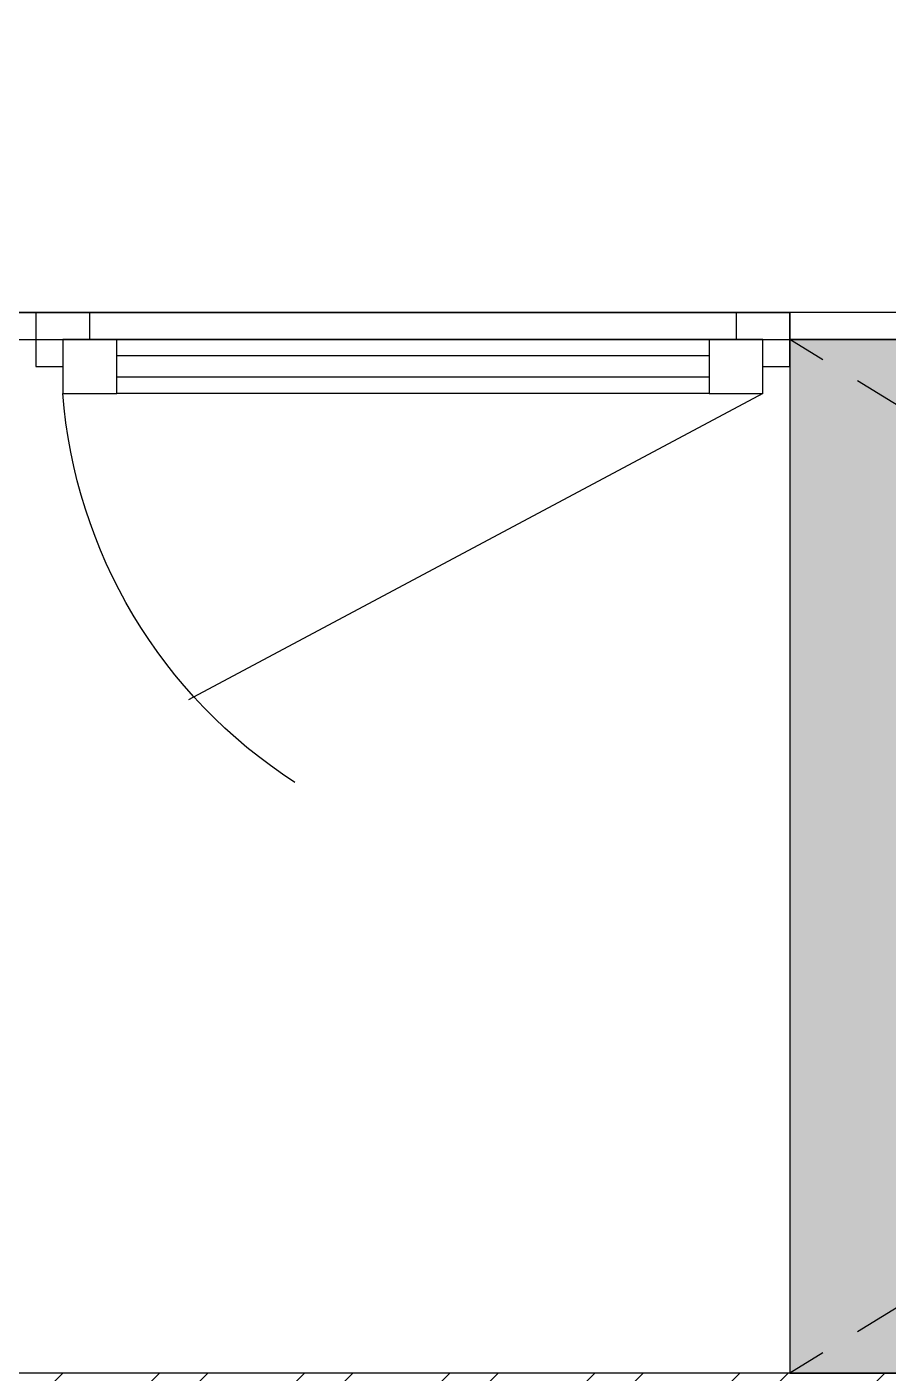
# Model space of a CAD drawing. Header units: millimetres. Extents: x -2842 to 18480, y -2414 to 14540.
# Drawn here: x 6037 to 6836, y 230 to 1480 of the extents above; entities that cross this region are included whole.
import ezdxf

# ---------------------------------------------------------------- set-up
doc = ezdxf.new("R2010")
doc.units = ezdxf.units.MM
doc.header["$LTSCALE"] = 150
doc.linetypes.add('DASHED', pattern=[0.75, 0.5, -0.25])
doc.linetypes.add('HIDDEN', pattern=[0])
for name, color, linetype in [('ad-Elevation 10', 8, 'Continuous'), ('ad-Furniture', 8, 'Continuous'), ('ad-Toilet fixtures', 8, 'Continuous'), ('ad-Wall', 240, 'Continuous'), ('ad-Wall hatch', 8, 'Continuous')]:
    doc.layers.add(name, color=color, linetype=linetype)
doc.layers.add('ad-Glass Sectionline', color=140, linetype='Continuous', true_color=0x00bfff)

# ---------------------------------------------------------------- blocks, each defined once
blk = doc.blocks.new('A$Cfbd26d3a')
at = {"transparency": 33554559}
h = blk.add_hatch(color=256, dxfattribs=at)
h.dxf.hatch_style = 1
h.set_gradient(color1=(153, 204, 0), color2=(63, 127, 0), name='INVSPHERICAL')
h.paths.add_polyline_path([(0, 960), (-1565, 960), (-1565, 0), (0, 0)])
at = {"layer": 'ad-Elevation 10', "linetype": 'DASHED'}
for points in [[(0, 0), (-1565, 960)], [(0, 960), (-1565, 0)]]:
    blk.add_lwpolyline(points, dxfattribs=at)
at = {"layer": 'ad-Toilet fixtures'}
blk.add_lwpolyline([(0, 960), (-1565, 960), (-1565, 0), (0, 0)], close=True, dxfattribs=at)
blk = doc.blocks.new('$ZCDB_AUDIT_GENERATED_C85C')
at = {"color": 8}
for points in [[(675, 75), (141.8, 359.5)], [(625, 75), (75, 75)], [(50, 25), (50, 0), (0, 0), (0, 50), (25, 50)], [(675, 50), (700, 50), (700, 0), (650, 0), (650, 25)], [(625, 25), (75, 25)], [(700, 0), (0, 0)]]:
    blk.add_lwpolyline(points, dxfattribs=at)
for points in [[(75, 25), (25, 25), (25, 75), (75, 75)], [(675, 25), (625, 25), (625, 75), (675, 75)]]:
    blk.add_lwpolyline(points, close=True, dxfattribs=at)
at = {"color": 140}
for points in [[(625, 60), (75, 60)], [(625, 40), (75, 40)]]:
    blk.add_lwpolyline(points, dxfattribs=at)
at = {"color": 8, "linetype": 'HIDDEN'}
blk.add_arc((497.1, 38.3), 473.6, 122.8151, 175.5591, dxfattribs=at)
blk = doc.blocks.new('*U52')
blk.add_blockref('$ZCDB_AUDIT_GENERATED_C85C', (0, 0))
blk = doc.blocks.new('zw$66EE')
at = {"rotation": 359.9999999999998}
blk.add_blockref('A$Cfbd26d3a', (8310, 230), dxfattribs=at)
at = {"layer": 'ad-Glass Sectionline'}
blk.add_lwpolyline([(8310, 1215), (5110, 1215), (5110, 1190), (8310, 1190)], close=True, dxfattribs=at)
at = {"layer": 'ad-Toilet fixtures'}
blk.add_lwpolyline([(6745, 230), (5110, 230), (5110, 1215), (6745, 1215)], close=True, dxfattribs=at)
at = {"xscale": -1, "rotation": 179.9999999999999}
blk.add_blockref('*U52', (6045, 1215), dxfattribs=at)
blk = doc.blocks.new('zw$6266')
at = {"layer": 'ad-Wall hatch', "transparency": 33554610}
h = blk.add_hatch(dxfattribs=at)
h.set_pattern_fill('ANSI32', color=256, scale=10)
h.set_pattern_definition([(45, (388744.33, 102900.03), (-67.35192, 67.35192), []), (45, (388789.235, 102900.03), (-67.35192, 67.35192), [])])
h.paths.add_polyline_path([(230, 8875), (230, 9105), (0, 9105), (0, 8645), (2830, 8645), (2830, 4745), (0, 4745), (0, 0), (9240, 0), (9240, 230), (8540, 230), (8540, 4745), (4780, 4745), (4780, 4515), (4995, 4515), (4995, 3930), (5110, 3930), (5110, 4630), (8310, 4630), (8310, 3130), (6860, 3130), (6860, 3015), (8310, 3015), (8310, 230), (5110, 230), (5110, 3015), (6060, 3015), (6060, 3130), (4995, 3130), (4995, 230), (230, 230), (230, 4515), (3880, 4515), (3880, 4745), (3060, 4745), (3060, 8875)])
at = {"layer": 'ad-Wall'}
blk.add_lwpolyline([(4780, 4515), (4995, 4515), (4995, 3930), (5110, 3930), (5110, 4630), (8310, 4630), (8310, 3130), (6860, 3130), (6860, 3015), (8310, 3015), (8310, 230), (5110, 230), (5110, 3015), (6060, 3015), (6060, 3130), (4995, 3130), (4995, 230), (230, 230)], dxfattribs=at)

msp = doc.modelspace()

# ---------------------------------------------------------------- block references
at = {"layer": 'ad-Furniture'}
msp.add_blockref('zw$66EE', (0, 0), dxfattribs=at)

# ---------------------------------------------------------------- next in the draw order: block references
msp.add_blockref('zw$6266', (0, 0))

doc.saveas('drawing.dxf')
